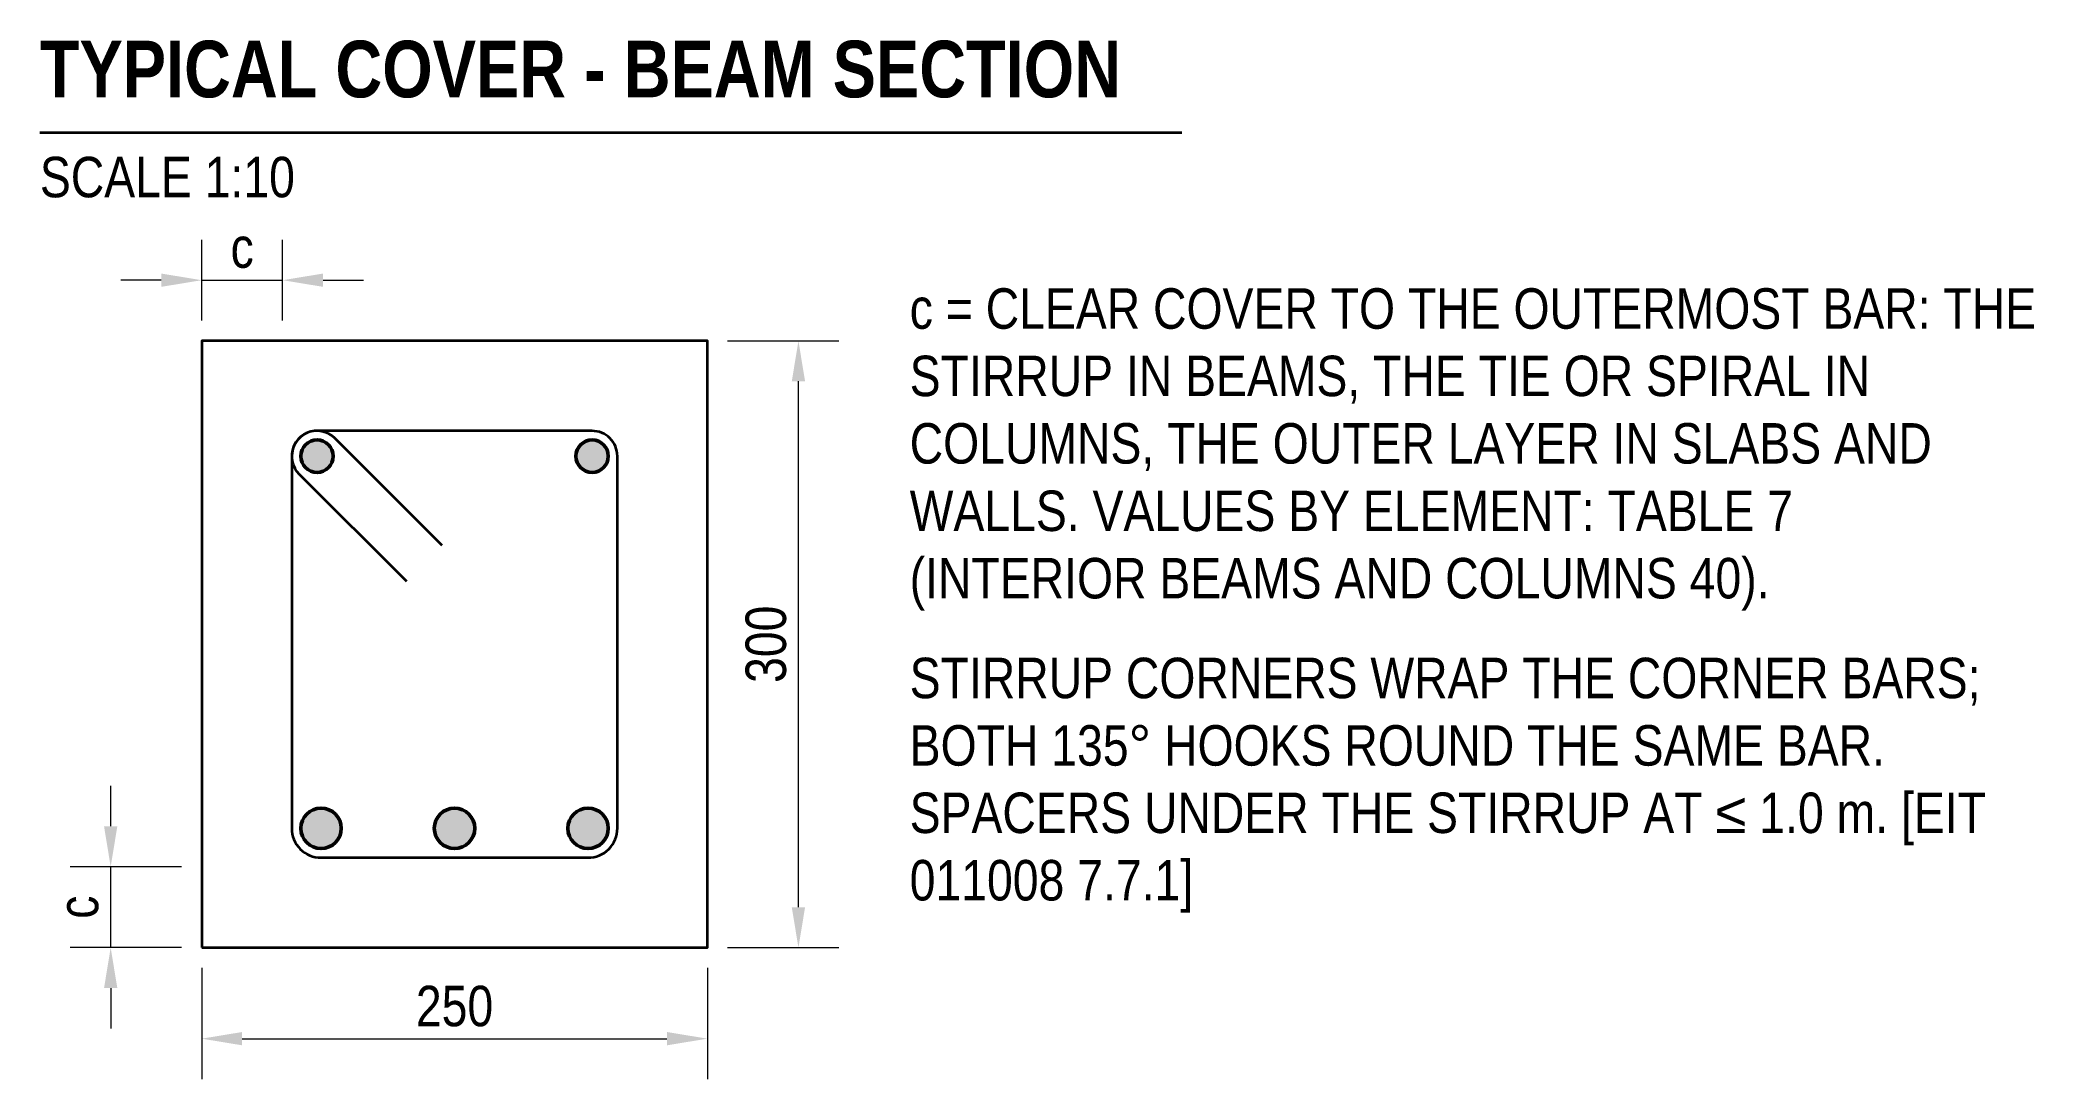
# Model space of a CAD drawing. Header units: millimetres. Extents: x 130.5 to 229.1, y 165.4 to 216.8.
import ezdxf
from ezdxf.enums import TextEntityAlignment as Align

# ---------------------------------------------------------------- set-up
doc = ezdxf.new("R2010")
doc.units = ezdxf.units.MM
for name, color, linetype, lineweight in [('S-CONC', 4, 'Continuous', 35), ('S-DIMS', 2, 'Continuous', 18), ('S-REBR', 1, 'Continuous', 50), ('S-REBR-SEC', 30, 'Continuous', 35), ('S-TEXT', 7, 'Continuous', 18), ('S-TITLE', 7, 'Continuous', 35)]:
    doc.layers.add(name, color=color, linetype=linetype, lineweight=lineweight)
doc.styles.add('AN', font='ARIALN_0.TTF')
doc.styles.add('ANB', font='ARIALNB_0.TTF')
doc.dimstyles.new('EIT-1', dxfattribs={"dimtxt": 2, "dimasz": 2, "dimexe": 2, "dimexo": 1, "dimgap": 0.6, "dimtad": 1, "dimdec": 0, "dimtxsty": 'AN', "dimcen": 2.5, "dimclrd": 2, "dimclre": 8, "dimclrt": 7, "dimazin": 3, "dimtfac": 1, "dimtmove": 1, "dimatfit": 3, "dimlwd": 18, "dimlwe": 18, "dimarcsym": 0})

msp = doc.modelspace()

# ---------------------------------------------------------------- hatches: boundary and pattern name
at = {"layer": 'S-REBR'}
h = msp.add_hatch(color=256, dxfattribs=at)
h.dxf.hatch_style = 1
edge = h.paths.add_edge_path()
edge.add_arc((144.2, 196.2), 0.8, 0, 360)
h = msp.add_hatch(color=256, dxfattribs=at)
h.dxf.hatch_style = 1
edge = h.paths.add_edge_path()
edge.add_arc((157.8, 196.2), 0.8, 0, 360)
h = msp.add_hatch(color=256, dxfattribs=at)
h.dxf.hatch_style = 1
edge = h.paths.add_edge_path()
edge.add_arc((144.4, 177.8), 1, 0, 360)
h = msp.add_hatch(color=256, dxfattribs=at)
h.dxf.hatch_style = 1
edge = h.paths.add_edge_path()
edge.add_arc((151, 177.8), 1, 0, 360)
h = msp.add_hatch(color=256, dxfattribs=at)
h.dxf.hatch_style = 1
edge = h.paths.add_edge_path()
edge.add_arc((157.6, 177.8), 1, 0, 360)

# ---------------------------------------------------------------- linework, layer by layer
at = {"layer": 'S-CONC', "flags": 128}
msp.add_lwpolyline([(138.5, 171.9), (163.5, 171.9), (163.5, 201.9), (138.5, 201.9)], close=True, dxfattribs=at)
at = {"layer": 'S-REBR'}
for centre, radius in [((144.2, 196.2), 0.8), ((157.8, 196.2), 0.8), ((144.4, 177.8), 1), ((151, 177.8), 1), ((157.6, 177.8), 1)]:
    msp.add_circle(centre, radius, dxfattribs=at)
at = {"layer": 'S-REBR-SEC', "flags": 128}
msp.add_lwpolyline([(150.387, 191.781), (145.084, 197.084, 0.668179), (142.95, 196.2), (142.95, 177.8, 0.414214), (144.4, 176.35), (157.6, 176.35, 0.414214), (159.05, 177.8), (159.05, 196.2, 0.414214), (157.8, 197.45), (144.2, 197.45, 0.668179), (143.316, 195.316), (148.619, 190.013)], format="xyb", dxfattribs=at)
at = {"layer": 'S-TITLE'}
msp.add_line((130.5, 212.2), (186.956, 212.2), dxfattribs=at)

# ---------------------------------------------------------------- texts
at = {"layer": 'S-TEXT'}
for s, height, style, p in [('TYPICAL COVER - BEAM SECTION', 2.8, 'ANB', (130.5, 213.1)), ('c = CLEAR COVER TO THE OUTERMOST BAR: THE', 2, 'AN', (173.5, 201.9)), ('STIRRUP IN BEAMS, THE TIE OR SPIRAL IN', 2, 'AN', (173.5, 198.567)), ('COLUMNS, THE OUTER LAYER IN SLABS AND', 2, 'AN', (173.5, 195.233)), ('WALLS. VALUES BY ELEMENT: TABLE 7', 2, 'AN', (173.5, 191.9)), ('(INTERIOR BEAMS AND COLUMNS 40).', 2, 'AN', (173.5, 188.567)), ('STIRRUP CORNERS WRAP THE CORNER BARS;', 2, 'AN', (173.5, 183.633)), ('BOTH 135° HOOKS ROUND THE SAME BAR.', 2, 'AN', (173.5, 180.3)), ('SPACERS UNDER THE STIRRUP AT ≤ 1.0 m. [EIT', 2, 'AN', (173.5, 176.967)), ('011008 7.7.1]', 2, 'AN', (173.5, 173.633))]:
    msp.add_text(s, height=height, dxfattribs=dict(at, style=style)).set_placement(p, align=Align.BOTTOM_LEFT)
at = {"layer": 'S-TEXT', "style": 'AN'}
msp.add_text('SCALE 1:10', height=2, dxfattribs=at).set_placement((130.5, 211), align=Align.TOP_LEFT)

# ---------------------------------------------------------------- dimensions: what is measured, and where the dimension line sits
at = {"layer": 'S-DIMS'}
for base, p1, p2, text in [((138.5, 204.9), (138.5, 201.9), (142.5, 201.9), 'c'), ((138.5, 167.4), (138.5, 171.9), (163.5, 171.9), '250')]:
    msp.add_linear_dim(base=base, p1=p1, p2=p2, text=text, dimstyle='EIT-1', dxfattribs=at).render()
for base, p1, p2, text in [((168, 171.9), (163.5, 171.9), (163.5, 201.9), '300'), ((134, 171.9), (138.5, 171.9), (138.5, 175.9), 'c')]:
    msp.add_linear_dim(base=base, p1=p1, p2=p2, angle=90, text=text, dimstyle='EIT-1', dxfattribs=at).render()

doc.saveas('drawing.dxf')
